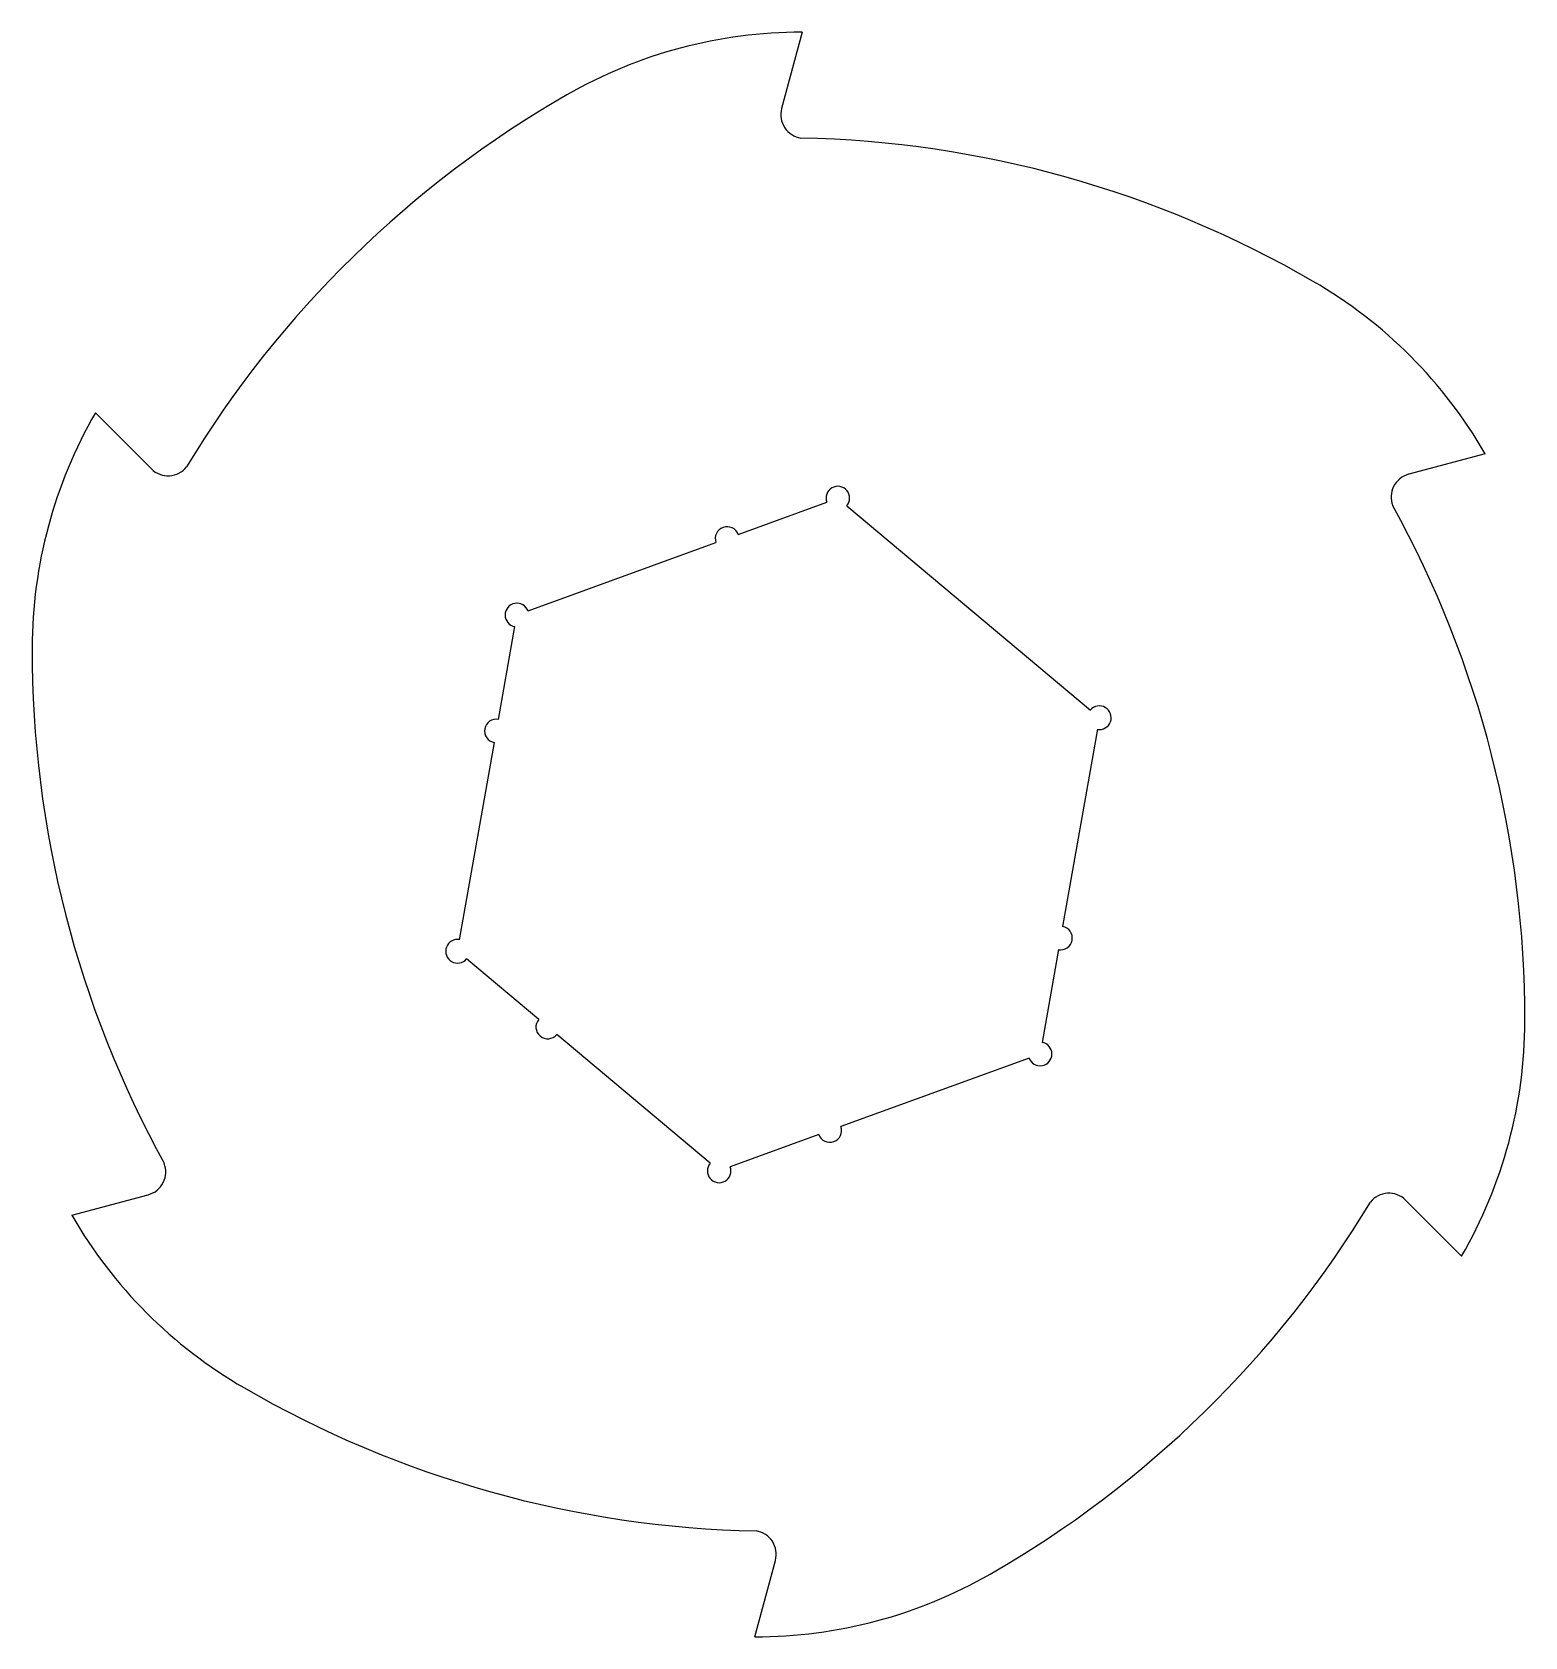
# Model space of a CAD drawing. Extents: x 300 to 426, y 293 to 429.
import ezdxf

# ---------------------------------------------------------------- set-up
doc = ezdxf.new("R2010")
doc.units = 0
doc.linetypes.add('SLD-CONTINUA', pattern=[0])
doc.layers.get('0').update_dxf_attribs({"linetype": 'CONTINUOUS'})

msp = doc.modelspace()

# ---------------------------------------------------------------- linework, layer by layer
at = {"color": 7, "linetype": 'SLD-CONTINUA'}
for p, q in [((365.2, 429.02), (363.47, 422.54)), ((305.35, 396.77), (310.09, 392.03)), ((423.06, 393.31), (416.58, 391.57)), ((359.79, 386.48), (367.29, 389.2)), ((368.99, 388.9), (389.62, 371.6)), ((341.99, 380), (357.91, 385.79)), ((339.49, 370.81), (340.87, 378.67)), ((390.21, 369.97), (387.27, 353.28)), ((336.2, 352.15), (339.14, 368.84)), ((386.92, 351.31), (385.54, 343.45)), ((342.9, 345.4), (336.79, 350.52)), ((357.42, 333.22), (344.43, 344.11)), ((384.42, 342.13), (368.49, 336.33)), ((366.61, 335.64), (359.12, 332.92)), ((303.35, 328.81), (309.83, 330.55)), ((421.06, 325.35), (416.31, 330.09)), ((361.2, 293.1), (362.94, 299.58))]:
    msp.add_line(p, q, dxfattribs=at)
for centre, radius, start, end in [((365.2, 389.02), 40, 90, 119.8795), ((390.11, 345.67), 90, 119.8795, 148.8717), ((365.4, 422.02), 2, 165, 261.4378), ((363.33, 330.06), 90, 59.8795, 88.8717), ((388.42, 373.31), 40, 30, 59.8795), ((339.99, 376.77), 40, 150, 179.8795), ((311.51, 393.44), 2, 225, 321.4378), ((417.09, 389.64), 2, 105, 201.4378), ((368.23, 389.55), 1, 320, 200), ((336.42, 345.45), 90, 359.8795, 28.8717), ((358.85, 386.13), 1, 20, 200), ((341.05, 379.65), 1, 20, 260), ((389.99, 376.67), 90, 179.8795, 208.8717), ((390.38, 370.95), 1, 260, 140), ((339.31, 369.83), 1, 80, 260), ((336.02, 351.17), 1, 80, 320), ((387.09, 352.29), 1, 260, 80), ((343.66, 344.76), 1, 140, 320), ((386.42, 345.35), 40, 330, 359.8795), ((385.36, 342.47), 1, 200, 80), ((367.55, 335.99), 1, 200, 20), ((309.31, 332.48), 2, 285, 21.4378), ((358.18, 332.57), 1, 140, 20), ((414.9, 328.68), 2, 45, 141.4378), ((336.3, 376.45), 90, 299.8795, 328.8717), ((337.99, 348.81), 40, 210, 239.8795), ((363.08, 392.06), 90, 239.8795, 268.8717), ((361.01, 300.1), 2, 345, 81.4378), ((361.2, 333.1), 40, 270, 299.8795)]:
    msp.add_arc(centre, radius, start, end, dxfattribs=at)

doc.saveas('drawing.dxf')
